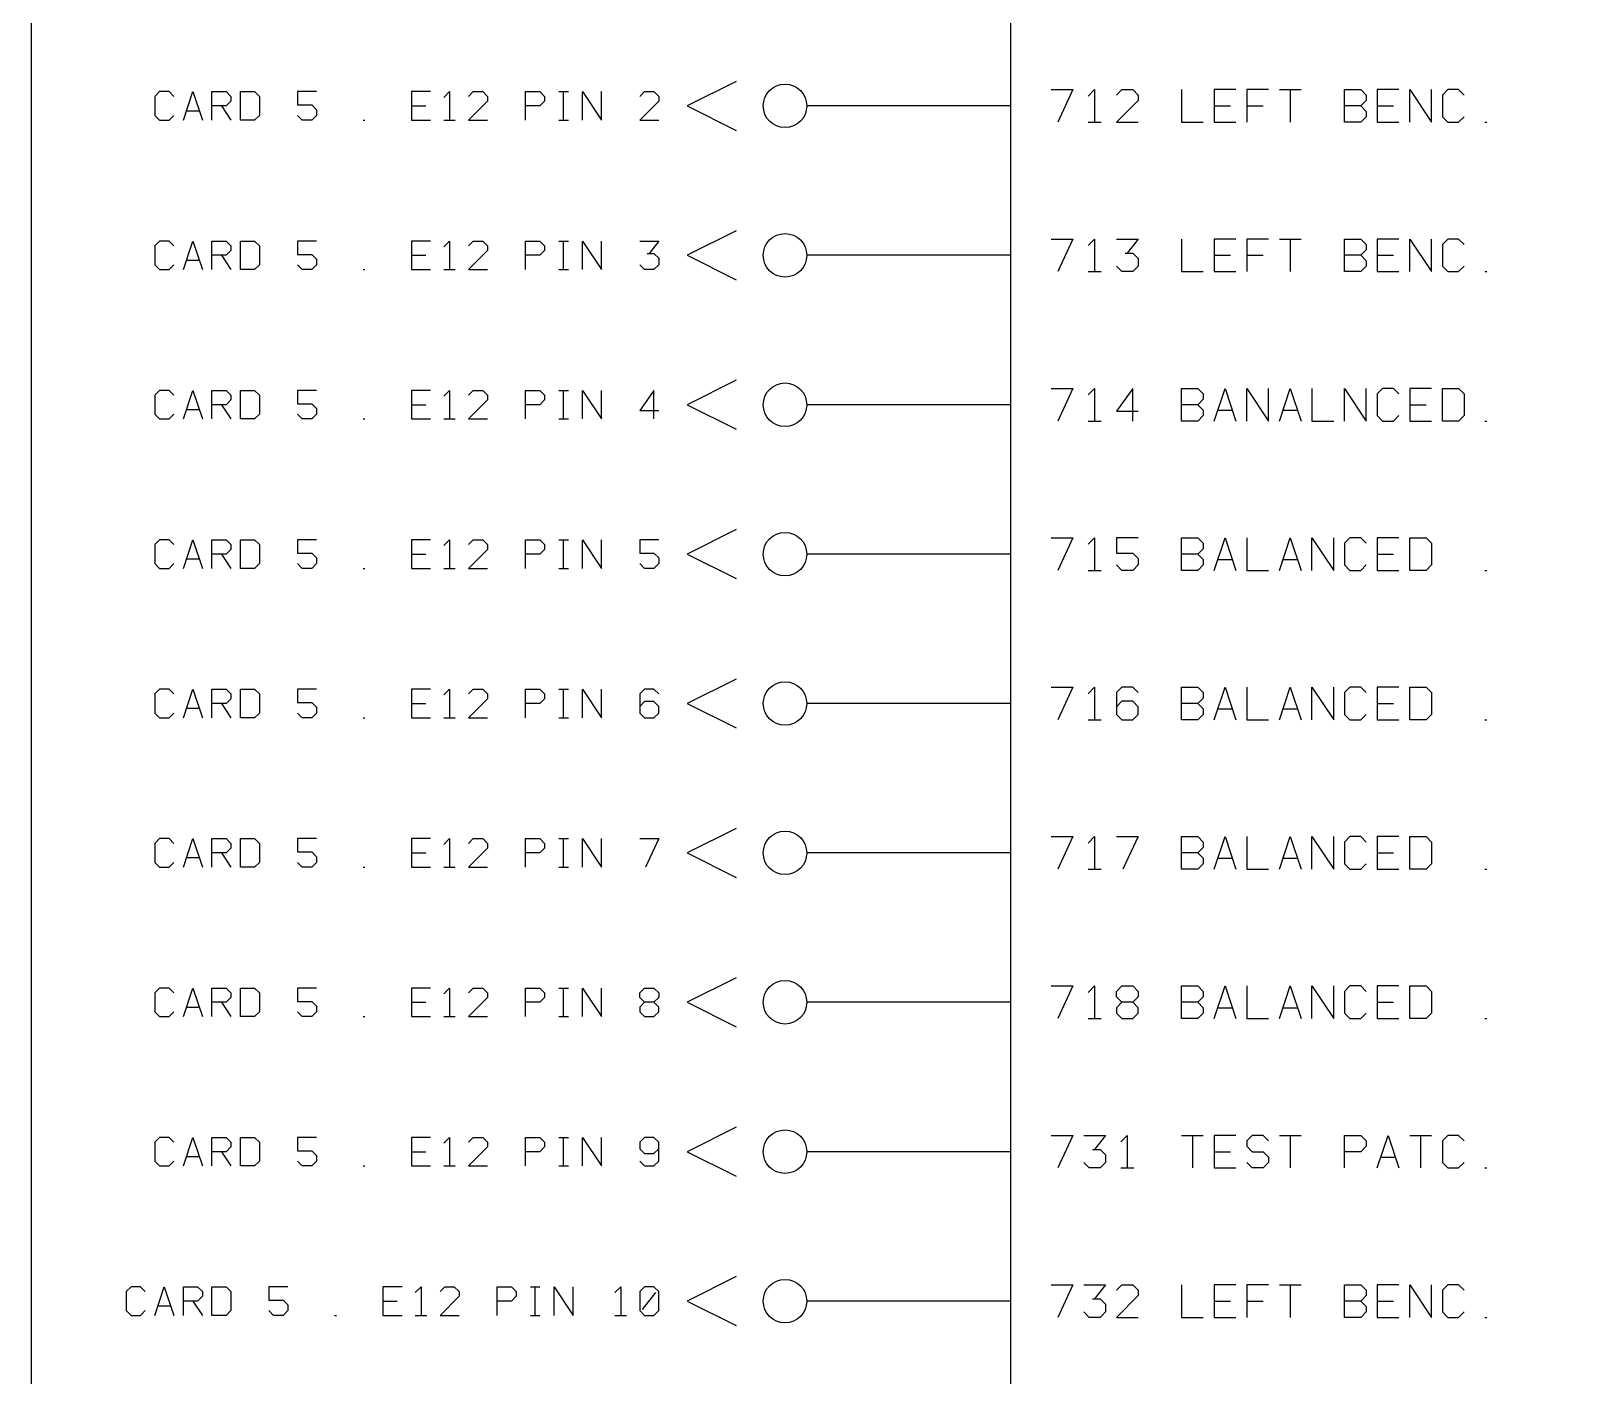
# Model space of a CAD drawing. Header units: millimetres. Extents: x 10 to 2534, y 10 to 1372.
# Drawn here: x 1551.9 to 1666.9, y 757.6 to 856.6 of the extents above; entities that cross this region are included whole.
import ezdxf

# ---------------------------------------------------------------- set-up
doc = ezdxf.new("R2010")
doc.units = ezdxf.units.MM
for name, color, linetype, lineweight in [('DEVICE', 7, 'CONTINUOUS', 25), ('GROUP', 6, 'CONTINUOUS', 25), ('LABEL', 8, 'CONTINUOUS', 25), ('POINT', 4, 'CONTINUOUS', 25), ('PORT_IN', 3, 'CONTINUOUS', 25), ('PORTAL', 2, 'CONTINUOUS', 25)]:
    doc.layers.add(name, color=color, linetype=linetype, lineweight=lineweight)

msp = doc.modelspace()

# ---------------------------------------------------------------- linework, layer by layer
at = {"layer": 'DEVICE'}
msp.add_lwpolyline([(1624, 586.6), (1936, 586.6), (1936, 1308.6), (1624, 1308.6)], close=True, dxfattribs=at)
at = {"layer": 'GROUP'}
msp.add_lwpolyline([(1551.9, 561.8), (2008.1, 561.8), (2008.1, 1327.2), (1551.9, 1327.2)], close=True, dxfattribs=at)
at = {"layer": 'LABEL'}
for points in [[(1627, 852.3), (1628.6, 852.3), (1627.48, 849.9)], [(1629.72, 851.82), (1630.2, 852.3), (1630.2, 849.9)], [(1631.8, 851.9), (1632.2, 852.3), (1633, 852.3), (1633.4, 851.9), (1633.4, 851.5), (1631.8, 849.9), (1633.4, 849.9)], [(1636.6, 852.3), (1636.6, 849.9), (1638.2, 849.9)], [(1640.6, 852.3), (1639, 852.3), (1639, 849.9), (1640.6, 849.9)], [(1643, 852.3), (1641.4, 852.3), (1641.4, 849.9)], [(1643.8, 852.3), (1645.4, 852.3)], [(1644.6, 852.3), (1644.6, 849.9)], [(1648.6, 849.9), (1648.6, 852.3), (1649.8, 852.3), (1650.2, 851.9), (1650.2, 851.5), (1649.8, 851.1), (1648.6, 851.1)], [(1652.6, 852.3), (1651, 852.3), (1651, 849.9), (1652.6, 849.9)], [(1653.4, 849.9), (1653.4, 852.3), (1655, 849.9), (1655, 852.3)], [(1657.4, 851.9), (1657, 852.3), (1656.2, 852.3), (1655.8, 851.9), (1655.8, 850.3), (1656.2, 849.9), (1657, 849.9), (1657.4, 850.3)], [(1639, 851.1), (1640.2, 851.1)], [(1641.4, 851.1), (1642.6, 851.1)], [(1649.8, 851.1), (1650.2, 850.7), (1650.2, 850.3), (1649.8, 849.9), (1648.6, 849.9)], [(1651, 851.1), (1652.2, 851.1)], [(1629.72, 849.9), (1630.68, 849.9)], [(1658.92, 849.9), (1659.08, 849.9)], [(1627, 841.3), (1628.6, 841.3), (1627.48, 838.9)], [(1629.72, 840.82), (1630.2, 841.3), (1630.2, 838.9)], [(1631.8, 841.3), (1633.4, 841.3), (1632.6, 840.26)], [(1636.6, 841.3), (1636.6, 838.9), (1638.2, 838.9)], [(1640.6, 841.3), (1639, 841.3), (1639, 838.9), (1640.6, 838.9)], [(1643, 841.3), (1641.4, 841.3), (1641.4, 838.9)], [(1643.8, 841.3), (1645.4, 841.3)], [(1644.6, 841.3), (1644.6, 838.9)], [(1648.6, 838.9), (1648.6, 841.3), (1649.8, 841.3), (1650.2, 840.9), (1650.2, 840.5), (1649.8, 840.1), (1648.6, 840.1)], [(1652.6, 841.3), (1651, 841.3), (1651, 838.9), (1652.6, 838.9)], [(1653.4, 838.9), (1653.4, 841.3), (1655, 838.9), (1655, 841.3)], [(1657.4, 840.9), (1657, 841.3), (1656.2, 841.3), (1655.8, 840.9), (1655.8, 839.3), (1656.2, 838.9), (1657, 838.9), (1657.4, 839.3)], [(1632.44, 840.26), (1633, 840.26), (1633.4, 839.86), (1633.4, 839.3), (1633, 838.9), (1632.2, 838.9), (1631.8, 839.3)], [(1639, 840.1), (1640.2, 840.1)], [(1641.4, 840.1), (1642.6, 840.1)], [(1649.8, 840.1), (1650.2, 839.7), (1650.2, 839.3), (1649.8, 838.9), (1648.6, 838.9)], [(1651, 840.1), (1652.2, 840.1)], [(1629.72, 838.9), (1630.68, 838.9)], [(1658.92, 838.9), (1659.08, 838.9)], [(1627, 830.3), (1628.6, 830.3), (1627.48, 827.9)], [(1629.72, 829.82), (1630.2, 830.3), (1630.2, 827.9)], [(1633, 827.9), (1633, 830.3), (1631.8, 828.62), (1633.4, 828.62)], [(1636.6, 827.9), (1636.6, 830.3), (1637.8, 830.3), (1638.2, 829.9), (1638.2, 829.5), (1637.8, 829.1), (1636.6, 829.1)], [(1639, 827.9), (1639.8, 830.3), (1640.6, 827.9)], [(1641.4, 827.9), (1641.4, 830.3), (1643, 827.9), (1643, 830.3)], [(1643.8, 827.9), (1644.6, 830.3), (1645.4, 827.9)], [(1646.2, 830.3), (1646.2, 827.9), (1647.8, 827.9)], [(1648.6, 827.9), (1648.6, 830.3), (1650.2, 827.9), (1650.2, 830.3)], [(1652.6, 829.9), (1652.2, 830.3), (1651.4, 830.3), (1651, 829.9), (1651, 828.3), (1651.4, 827.9), (1652.2, 827.9), (1652.6, 828.3)], [(1655, 830.3), (1653.4, 830.3), (1653.4, 827.9), (1655, 827.9)], [(1655.8, 827.9), (1655.8, 830.3), (1657, 830.3), (1657.4, 829.9), (1657.4, 828.3), (1657, 827.9), (1655.8, 827.9)], [(1637.8, 829.1), (1638.2, 828.7), (1638.2, 828.3), (1637.8, 827.9), (1636.6, 827.9)], [(1653.4, 829.1), (1654.6, 829.1)], [(1629.72, 827.9), (1630.68, 827.9)], [(1639.28, 828.7), (1640.32, 828.7)], [(1644.08, 828.7), (1645.12, 828.7)], [(1658.92, 827.9), (1659.08, 827.9)], [(1627, 819.3), (1628.6, 819.3), (1627.48, 816.9)], [(1629.72, 818.82), (1630.2, 819.3), (1630.2, 816.9)], [(1633.4, 819.3), (1631.8, 819.3), (1631.8, 818.18), (1633, 818.18), (1633.4, 817.78), (1633.4, 817.3), (1633, 816.9), (1632.2, 816.9), (1631.8, 817.3)], [(1636.6, 816.9), (1636.6, 819.3), (1637.8, 819.3), (1638.2, 818.9), (1638.2, 818.5), (1637.8, 818.1), (1636.6, 818.1)], [(1639, 816.9), (1639.8, 819.3), (1640.6, 816.9)], [(1641.4, 819.3), (1641.4, 816.9), (1643, 816.9)], [(1643.8, 816.9), (1644.6, 819.3), (1645.4, 816.9)], [(1646.2, 816.9), (1646.2, 819.3), (1647.8, 816.9), (1647.8, 819.3)], [(1650.2, 818.9), (1649.8, 819.3), (1649, 819.3), (1648.6, 818.9), (1648.6, 817.3), (1649, 816.9), (1649.8, 816.9), (1650.2, 817.3)], [(1652.6, 819.3), (1651, 819.3), (1651, 816.9), (1652.6, 816.9)], [(1653.4, 816.9), (1653.4, 819.3), (1654.6, 819.3), (1655, 818.9), (1655, 817.3), (1654.6, 816.9), (1653.4, 816.9)], [(1637.8, 818.1), (1638.2, 817.7), (1638.2, 817.3), (1637.8, 816.9), (1636.6, 816.9)], [(1639.28, 817.7), (1640.32, 817.7)], [(1644.08, 817.7), (1645.12, 817.7)], [(1651, 818.1), (1652.2, 818.1)], [(1629.72, 816.9), (1630.68, 816.9)], [(1658.92, 816.9), (1659.08, 816.9)], [(1627, 808.3), (1628.6, 808.3), (1627.48, 805.9)], [(1629.72, 807.82), (1630.2, 808.3), (1630.2, 805.9)], [(1633.4, 807.9), (1633, 808.3), (1632.2, 808.3), (1631.8, 807.9), (1631.8, 806.3), (1632.2, 805.9), (1633, 805.9), (1633.4, 806.3), (1633.4, 806.86), (1633, 807.26), (1632.2, 807.26), (1631.8, 806.86)], [(1636.6, 805.9), (1636.6, 808.3), (1637.8, 808.3), (1638.2, 807.9), (1638.2, 807.5), (1637.8, 807.1), (1636.6, 807.1)], [(1639, 805.9), (1639.8, 808.3), (1640.6, 805.9)], [(1641.4, 808.3), (1641.4, 805.9), (1643, 805.9)], [(1643.8, 805.9), (1644.6, 808.3), (1645.4, 805.9)], [(1646.2, 805.9), (1646.2, 808.3), (1647.8, 805.9), (1647.8, 808.3)], [(1650.2, 807.9), (1649.8, 808.3), (1649, 808.3), (1648.6, 807.9), (1648.6, 806.3), (1649, 805.9), (1649.8, 805.9), (1650.2, 806.3)], [(1652.6, 808.3), (1651, 808.3), (1651, 805.9), (1652.6, 805.9)], [(1653.4, 805.9), (1653.4, 808.3), (1654.6, 808.3), (1655, 807.9), (1655, 806.3), (1654.6, 805.9), (1653.4, 805.9)], [(1637.8, 807.1), (1638.2, 806.7), (1638.2, 806.3), (1637.8, 805.9), (1636.6, 805.9)], [(1639.28, 806.7), (1640.32, 806.7)], [(1644.08, 806.7), (1645.12, 806.7)], [(1651, 807.1), (1652.2, 807.1)], [(1629.72, 805.9), (1630.68, 805.9)], [(1658.92, 805.9), (1659.08, 805.9)], [(1627, 797.3), (1628.6, 797.3), (1627.48, 794.9)], [(1629.72, 796.82), (1630.2, 797.3), (1630.2, 794.9)], [(1631.8, 797.3), (1633.4, 797.3), (1632.28, 794.9)], [(1636.6, 794.9), (1636.6, 797.3), (1637.8, 797.3), (1638.2, 796.9), (1638.2, 796.5), (1637.8, 796.1), (1636.6, 796.1)], [(1639, 794.9), (1639.8, 797.3), (1640.6, 794.9)], [(1641.4, 797.3), (1641.4, 794.9), (1643, 794.9)], [(1643.8, 794.9), (1644.6, 797.3), (1645.4, 794.9)], [(1646.2, 794.9), (1646.2, 797.3), (1647.8, 794.9), (1647.8, 797.3)], [(1650.2, 796.9), (1649.8, 797.3), (1649, 797.3), (1648.6, 796.9), (1648.6, 795.3), (1649, 794.9), (1649.8, 794.9), (1650.2, 795.3)], [(1652.6, 797.3), (1651, 797.3), (1651, 794.9), (1652.6, 794.9)], [(1653.4, 794.9), (1653.4, 797.3), (1654.6, 797.3), (1655, 796.9), (1655, 795.3), (1654.6, 794.9), (1653.4, 794.9)], [(1637.8, 796.1), (1638.2, 795.7), (1638.2, 795.3), (1637.8, 794.9), (1636.6, 794.9)], [(1639.28, 795.7), (1640.32, 795.7)], [(1644.08, 795.7), (1645.12, 795.7)], [(1651, 796.1), (1652.2, 796.1)], [(1629.72, 794.9), (1630.68, 794.9)], [(1658.92, 794.9), (1659.08, 794.9)], [(1627, 786.3), (1628.6, 786.3), (1627.48, 783.9)], [(1629.72, 785.82), (1630.2, 786.3), (1630.2, 783.9)], [(1632.2, 785.1), (1631.8, 785.5), (1631.8, 785.9), (1632.2, 786.3), (1633, 786.3), (1633.4, 785.9), (1633.4, 785.5), (1633, 785.1), (1632.2, 785.1), (1631.8, 784.7), (1631.8, 784.3), (1632.2, 783.9), (1633, 783.9), (1633.4, 784.3), (1633.4, 784.7), (1633, 785.1)], [(1636.6, 783.9), (1636.6, 786.3), (1637.8, 786.3), (1638.2, 785.9), (1638.2, 785.5), (1637.8, 785.1), (1636.6, 785.1)], [(1639, 783.9), (1639.8, 786.3), (1640.6, 783.9)], [(1641.4, 786.3), (1641.4, 783.9), (1643, 783.9)], [(1643.8, 783.9), (1644.6, 786.3), (1645.4, 783.9)], [(1646.2, 783.9), (1646.2, 786.3), (1647.8, 783.9), (1647.8, 786.3)], [(1650.2, 785.9), (1649.8, 786.3), (1649, 786.3), (1648.6, 785.9), (1648.6, 784.3), (1649, 783.9), (1649.8, 783.9), (1650.2, 784.3)], [(1652.6, 786.3), (1651, 786.3), (1651, 783.9), (1652.6, 783.9)], [(1653.4, 783.9), (1653.4, 786.3), (1654.6, 786.3), (1655, 785.9), (1655, 784.3), (1654.6, 783.9), (1653.4, 783.9)], [(1637.8, 785.1), (1638.2, 784.7), (1638.2, 784.3), (1637.8, 783.9), (1636.6, 783.9)], [(1639.28, 784.7), (1640.32, 784.7)], [(1644.08, 784.7), (1645.12, 784.7)], [(1651, 785.1), (1652.2, 785.1)], [(1629.72, 783.9), (1630.68, 783.9)], [(1658.92, 783.9), (1659.08, 783.9)], [(1627, 775.3), (1628.6, 775.3), (1627.48, 772.9)], [(1629.4, 775.3), (1631, 775.3), (1630.2, 774.26)], [(1632.12, 774.82), (1632.6, 775.3), (1632.6, 772.9)], [(1636.6, 775.3), (1638.2, 775.3)], [(1637.4, 775.3), (1637.4, 772.9)], [(1640.6, 775.3), (1639, 775.3), (1639, 772.9), (1640.6, 772.9)], [(1643, 774.9), (1642.6, 775.3), (1641.8, 775.3), (1641.4, 774.9), (1641.4, 774.5), (1641.8, 774.1), (1642.6, 774.1), (1643, 773.7), (1643, 773.3), (1642.6, 772.9), (1641.8, 772.9), (1641.4, 773.3)], [(1643.8, 775.3), (1645.4, 775.3)], [(1644.6, 775.3), (1644.6, 772.9)], [(1648.6, 772.9), (1648.6, 775.3), (1649.8, 775.3), (1650.2, 774.9), (1650.2, 774.5), (1649.8, 774.1), (1648.6, 774.1)], [(1651, 772.9), (1651.8, 775.3), (1652.6, 772.9)], [(1653.4, 775.3), (1655, 775.3)], [(1654.2, 775.3), (1654.2, 772.9)], [(1657.4, 774.9), (1657, 775.3), (1656.2, 775.3), (1655.8, 774.9), (1655.8, 773.3), (1656.2, 772.9), (1657, 772.9), (1657.4, 773.3)], [(1630.04, 774.26), (1630.6, 774.26), (1631, 773.86), (1631, 773.3), (1630.6, 772.9), (1629.8, 772.9), (1629.4, 773.3)], [(1639, 774.1), (1640.2, 774.1)], [(1632.12, 772.9), (1633.08, 772.9)], [(1651.28, 773.7), (1652.32, 773.7)], [(1658.92, 772.9), (1659.08, 772.9)], [(1627, 764.3), (1628.6, 764.3), (1627.48, 761.9)], [(1629.4, 764.3), (1631, 764.3), (1630.2, 763.26)], [(1631.8, 763.9), (1632.2, 764.3), (1633, 764.3), (1633.4, 763.9), (1633.4, 763.5), (1631.8, 761.9), (1633.4, 761.9)], [(1636.6, 764.3), (1636.6, 761.9), (1638.2, 761.9)], [(1640.6, 764.3), (1639, 764.3), (1639, 761.9), (1640.6, 761.9)], [(1643, 764.3), (1641.4, 764.3), (1641.4, 761.9)], [(1643.8, 764.3), (1645.4, 764.3)], [(1644.6, 764.3), (1644.6, 761.9)], [(1648.6, 761.9), (1648.6, 764.3), (1649.8, 764.3), (1650.2, 763.9), (1650.2, 763.5), (1649.8, 763.1), (1648.6, 763.1)], [(1652.6, 764.3), (1651, 764.3), (1651, 761.9), (1652.6, 761.9)], [(1653.4, 761.9), (1653.4, 764.3), (1655, 761.9), (1655, 764.3)], [(1657.4, 763.9), (1657, 764.3), (1656.2, 764.3), (1655.8, 763.9), (1655.8, 762.3), (1656.2, 761.9), (1657, 761.9), (1657.4, 762.3)], [(1630.04, 763.26), (1630.6, 763.26), (1631, 762.86), (1631, 762.3), (1630.6, 761.9), (1629.8, 761.9), (1629.4, 762.3)], [(1639, 763.1), (1640.2, 763.1)], [(1641.4, 763.1), (1642.6, 763.1)], [(1649.8, 763.1), (1650.2, 762.7), (1650.2, 762.3), (1649.8, 761.9), (1648.6, 761.9)], [(1651, 763.1), (1652.2, 763.1)], [(1658.92, 761.9), (1659.08, 761.9)]]:
    msp.add_lwpolyline(points, dxfattribs=at)
at = {"layer": 'POINT'}
for centre in [(1607.4, 851.1), (1607.4, 840.1), (1607.4, 829.1), (1607.4, 818.1), (1607.4, 807.1), (1607.4, 796.1), (1607.4, 785.1), (1607.4, 774.1), (1607.4, 763.1)]:
    msp.add_circle(centre, 1.6, dxfattribs=at)
at = {"layer": 'PORT_IN'}
for p, q in [((1624, 851.1), (1609, 851.1)), ((1624, 840.1), (1609, 840.1)), ((1624, 829.1), (1609, 829.1)), ((1624, 818.1), (1609, 818.1)), ((1624, 807.1), (1609, 807.1)), ((1624, 796.1), (1609, 796.1)), ((1624, 785.1), (1609, 785.1)), ((1624, 774.1), (1609, 774.1)), ((1624, 763.1), (1609, 763.1))]:
    msp.add_line(p, q, dxfattribs=at)
at = {"layer": 'PORTAL'}
for points in [[(1562.4, 851.8), (1562.05, 852.15), (1561.35, 852.15), (1561, 851.8), (1561, 850.4), (1561.35, 850.05), (1562.05, 850.05), (1562.4, 850.4)], [(1563.1, 850.05), (1563.8, 852.15), (1564.5, 850.05)], [(1565.2, 850.05), (1565.2, 852.15), (1566.25, 852.15), (1566.6, 851.8), (1566.6, 851.45), (1566.25, 851.1), (1565.2, 851.1)], [(1567.3, 850.05), (1567.3, 852.15), (1568.35, 852.15), (1568.7, 851.8), (1568.7, 850.4), (1568.35, 850.05), (1567.3, 850.05)], [(1572.9, 852.15), (1571.5, 852.15), (1571.5, 851.17), (1572.55, 851.17), (1572.9, 850.82), (1572.9, 850.4), (1572.55, 850.05), (1571.85, 850.05), (1571.5, 850.4)], [(1581.3, 852.15), (1579.9, 852.15), (1579.9, 850.05), (1581.3, 850.05)], [(1582.28, 851.73), (1582.7, 852.15), (1582.7, 850.05)], [(1584.1, 851.8), (1584.45, 852.15), (1585.15, 852.15), (1585.5, 851.8), (1585.5, 851.45), (1584.1, 850.05), (1585.5, 850.05)], [(1588.3, 850.05), (1588.3, 852.15), (1589.35, 852.15), (1589.7, 851.8), (1589.7, 851.45), (1589.35, 851.1), (1588.3, 851.1)], [(1590.75, 852.15), (1591.45, 852.15)], [(1591.1, 850.05), (1591.1, 852.15)], [(1592.5, 850.05), (1592.5, 852.15), (1593.9, 850.05), (1593.9, 852.15)], [(1596.7, 851.8), (1597.05, 852.15), (1597.75, 852.15), (1598.1, 851.8), (1598.1, 851.45), (1596.7, 850.05), (1598.1, 850.05)], [(1603.8, 852.9), (1600.2, 851.1), (1603.8, 849.3)], [(1565.9, 851.1), (1566.6, 850.05)], [(1579.9, 851.1), (1580.95, 851.1)], [(1563.345, 850.75), (1564.255, 850.75)], [(1576.33, 850.05), (1576.47, 850.05)], [(1582.28, 850.05), (1583.12, 850.05)], [(1590.75, 850.05), (1591.45, 850.05)], [(1603.8, 841.9), (1600.2, 840.1), (1603.8, 838.3)], [(1562.4, 840.8), (1562.05, 841.15), (1561.35, 841.15), (1561, 840.8), (1561, 839.4), (1561.35, 839.05), (1562.05, 839.05), (1562.4, 839.4)], [(1563.1, 839.05), (1563.8, 841.15), (1564.5, 839.05)], [(1565.2, 839.05), (1565.2, 841.15), (1566.25, 841.15), (1566.6, 840.8), (1566.6, 840.45), (1566.25, 840.1), (1565.2, 840.1)], [(1567.3, 839.05), (1567.3, 841.15), (1568.35, 841.15), (1568.7, 840.8), (1568.7, 839.4), (1568.35, 839.05), (1567.3, 839.05)], [(1572.9, 841.15), (1571.5, 841.15), (1571.5, 840.17), (1572.55, 840.17), (1572.9, 839.82), (1572.9, 839.4), (1572.55, 839.05), (1571.85, 839.05), (1571.5, 839.4)], [(1581.3, 841.15), (1579.9, 841.15), (1579.9, 839.05), (1581.3, 839.05)], [(1582.28, 840.73), (1582.7, 841.15), (1582.7, 839.05)], [(1584.1, 840.8), (1584.45, 841.15), (1585.15, 841.15), (1585.5, 840.8), (1585.5, 840.45), (1584.1, 839.05), (1585.5, 839.05)], [(1588.3, 839.05), (1588.3, 841.15), (1589.35, 841.15), (1589.7, 840.8), (1589.7, 840.45), (1589.35, 840.1), (1588.3, 840.1)], [(1590.75, 841.15), (1591.45, 841.15)], [(1591.1, 839.05), (1591.1, 841.15)], [(1592.5, 839.05), (1592.5, 841.15), (1593.9, 839.05), (1593.9, 841.15)], [(1596.7, 841.15), (1598.1, 841.15), (1597.4, 840.24)], [(1563.345, 839.75), (1564.255, 839.75)], [(1565.9, 840.1), (1566.6, 839.05)], [(1579.9, 840.1), (1580.95, 840.1)], [(1597.26, 840.24), (1597.75, 840.24), (1598.1, 839.89), (1598.1, 839.4), (1597.75, 839.05), (1597.05, 839.05), (1596.7, 839.4)], [(1576.33, 839.05), (1576.47, 839.05)], [(1582.28, 839.05), (1583.12, 839.05)], [(1590.75, 839.05), (1591.45, 839.05)], [(1562.4, 829.8), (1562.05, 830.15), (1561.35, 830.15), (1561, 829.8), (1561, 828.4), (1561.35, 828.05), (1562.05, 828.05), (1562.4, 828.4)], [(1563.1, 828.05), (1563.8, 830.15), (1564.5, 828.05)], [(1565.2, 828.05), (1565.2, 830.15), (1566.25, 830.15), (1566.6, 829.8), (1566.6, 829.45), (1566.25, 829.1), (1565.2, 829.1)], [(1567.3, 828.05), (1567.3, 830.15), (1568.35, 830.15), (1568.7, 829.8), (1568.7, 828.4), (1568.35, 828.05), (1567.3, 828.05)], [(1572.9, 830.15), (1571.5, 830.15), (1571.5, 829.17), (1572.55, 829.17), (1572.9, 828.82), (1572.9, 828.4), (1572.55, 828.05), (1571.85, 828.05), (1571.5, 828.4)], [(1581.3, 830.15), (1579.9, 830.15), (1579.9, 828.05), (1581.3, 828.05)], [(1582.28, 829.73), (1582.7, 830.15), (1582.7, 828.05)], [(1584.1, 829.8), (1584.45, 830.15), (1585.15, 830.15), (1585.5, 829.8), (1585.5, 829.45), (1584.1, 828.05), (1585.5, 828.05)], [(1588.3, 828.05), (1588.3, 830.15), (1589.35, 830.15), (1589.7, 829.8), (1589.7, 829.45), (1589.35, 829.1), (1588.3, 829.1)], [(1590.75, 830.15), (1591.45, 830.15)], [(1591.1, 828.05), (1591.1, 830.15)], [(1592.5, 828.05), (1592.5, 830.15), (1593.9, 828.05), (1593.9, 830.15)], [(1597.75, 828.05), (1597.75, 830.15), (1596.7, 828.68), (1598.1, 828.68)], [(1603.8, 830.9), (1600.2, 829.1), (1603.8, 827.3)], [(1565.9, 829.1), (1566.6, 828.05)], [(1579.9, 829.1), (1580.95, 829.1)], [(1563.345, 828.75), (1564.255, 828.75)], [(1576.33, 828.05), (1576.47, 828.05)], [(1582.28, 828.05), (1583.12, 828.05)], [(1590.75, 828.05), (1591.45, 828.05)], [(1603.8, 819.9), (1600.2, 818.1), (1603.8, 816.3)], [(1562.4, 818.8), (1562.05, 819.15), (1561.35, 819.15), (1561, 818.8), (1561, 817.4), (1561.35, 817.05), (1562.05, 817.05), (1562.4, 817.4)], [(1563.1, 817.05), (1563.8, 819.15), (1564.5, 817.05)], [(1565.2, 817.05), (1565.2, 819.15), (1566.25, 819.15), (1566.6, 818.8), (1566.6, 818.45), (1566.25, 818.1), (1565.2, 818.1)], [(1567.3, 817.05), (1567.3, 819.15), (1568.35, 819.15), (1568.7, 818.8), (1568.7, 817.4), (1568.35, 817.05), (1567.3, 817.05)], [(1572.9, 819.15), (1571.5, 819.15), (1571.5, 818.17), (1572.55, 818.17), (1572.9, 817.82), (1572.9, 817.4), (1572.55, 817.05), (1571.85, 817.05), (1571.5, 817.4)], [(1581.3, 819.15), (1579.9, 819.15), (1579.9, 817.05), (1581.3, 817.05)], [(1582.28, 818.73), (1582.7, 819.15), (1582.7, 817.05)], [(1584.1, 818.8), (1584.45, 819.15), (1585.15, 819.15), (1585.5, 818.8), (1585.5, 818.45), (1584.1, 817.05), (1585.5, 817.05)], [(1588.3, 817.05), (1588.3, 819.15), (1589.35, 819.15), (1589.7, 818.8), (1589.7, 818.45), (1589.35, 818.1), (1588.3, 818.1)], [(1590.75, 819.15), (1591.45, 819.15)], [(1591.1, 817.05), (1591.1, 819.15)], [(1592.5, 817.05), (1592.5, 819.15), (1593.9, 817.05), (1593.9, 819.15)], [(1598.1, 819.15), (1596.7, 819.15), (1596.7, 818.17), (1597.75, 818.17), (1598.1, 817.82), (1598.1, 817.4), (1597.75, 817.05), (1597.05, 817.05), (1596.7, 817.4)], [(1563.345, 817.75), (1564.255, 817.75)], [(1565.9, 818.1), (1566.6, 817.05)], [(1579.9, 818.1), (1580.95, 818.1)], [(1576.33, 817.05), (1576.47, 817.05)], [(1582.28, 817.05), (1583.12, 817.05)], [(1590.75, 817.05), (1591.45, 817.05)], [(1603.8, 808.9), (1600.2, 807.1), (1603.8, 805.3)], [(1562.4, 807.8), (1562.05, 808.15), (1561.35, 808.15), (1561, 807.8), (1561, 806.4), (1561.35, 806.05), (1562.05, 806.05), (1562.4, 806.4)], [(1563.1, 806.05), (1563.8, 808.15), (1564.5, 806.05)], [(1565.2, 806.05), (1565.2, 808.15), (1566.25, 808.15), (1566.6, 807.8), (1566.6, 807.45), (1566.25, 807.1), (1565.2, 807.1)], [(1567.3, 806.05), (1567.3, 808.15), (1568.35, 808.15), (1568.7, 807.8), (1568.7, 806.4), (1568.35, 806.05), (1567.3, 806.05)], [(1572.9, 808.15), (1571.5, 808.15), (1571.5, 807.17), (1572.55, 807.17), (1572.9, 806.82), (1572.9, 806.4), (1572.55, 806.05), (1571.85, 806.05), (1571.5, 806.4)], [(1581.3, 808.15), (1579.9, 808.15), (1579.9, 806.05), (1581.3, 806.05)], [(1582.28, 807.73), (1582.7, 808.15), (1582.7, 806.05)], [(1584.1, 807.8), (1584.45, 808.15), (1585.15, 808.15), (1585.5, 807.8), (1585.5, 807.45), (1584.1, 806.05), (1585.5, 806.05)], [(1588.3, 806.05), (1588.3, 808.15), (1589.35, 808.15), (1589.7, 807.8), (1589.7, 807.45), (1589.35, 807.1), (1588.3, 807.1)], [(1590.75, 808.15), (1591.45, 808.15)], [(1591.1, 806.05), (1591.1, 808.15)], [(1592.5, 806.05), (1592.5, 808.15), (1593.9, 806.05), (1593.9, 808.15)], [(1598.1, 807.8), (1597.75, 808.15), (1597.05, 808.15), (1596.7, 807.8), (1596.7, 806.4), (1597.05, 806.05), (1597.75, 806.05), (1598.1, 806.4), (1598.1, 806.89), (1597.75, 807.24), (1597.05, 807.24), (1596.7, 806.89)], [(1563.345, 806.75), (1564.255, 806.75)], [(1565.9, 807.1), (1566.6, 806.05)], [(1576.33, 806.05), (1576.47, 806.05)], [(1579.9, 807.1), (1580.95, 807.1)], [(1582.28, 806.05), (1583.12, 806.05)], [(1590.75, 806.05), (1591.45, 806.05)], [(1562.4, 796.8), (1562.05, 797.15), (1561.35, 797.15), (1561, 796.8), (1561, 795.4), (1561.35, 795.05), (1562.05, 795.05), (1562.4, 795.4)], [(1563.1, 795.05), (1563.8, 797.15), (1564.5, 795.05)], [(1565.2, 795.05), (1565.2, 797.15), (1566.25, 797.15), (1566.6, 796.8), (1566.6, 796.45), (1566.25, 796.1), (1565.2, 796.1)], [(1567.3, 795.05), (1567.3, 797.15), (1568.35, 797.15), (1568.7, 796.8), (1568.7, 795.4), (1568.35, 795.05), (1567.3, 795.05)], [(1572.9, 797.15), (1571.5, 797.15), (1571.5, 796.17), (1572.55, 796.17), (1572.9, 795.82), (1572.9, 795.4), (1572.55, 795.05), (1571.85, 795.05), (1571.5, 795.4)], [(1581.3, 797.15), (1579.9, 797.15), (1579.9, 795.05), (1581.3, 795.05)], [(1582.28, 796.73), (1582.7, 797.15), (1582.7, 795.05)], [(1584.1, 796.8), (1584.45, 797.15), (1585.15, 797.15), (1585.5, 796.8), (1585.5, 796.45), (1584.1, 795.05), (1585.5, 795.05)], [(1588.3, 795.05), (1588.3, 797.15), (1589.35, 797.15), (1589.7, 796.8), (1589.7, 796.45), (1589.35, 796.1), (1588.3, 796.1)], [(1590.75, 797.15), (1591.45, 797.15)], [(1591.1, 795.05), (1591.1, 797.15)], [(1592.5, 795.05), (1592.5, 797.15), (1593.9, 795.05), (1593.9, 797.15)], [(1596.7, 797.15), (1598.1, 797.15), (1597.12, 795.05)], [(1603.8, 797.9), (1600.2, 796.1), (1603.8, 794.3)], [(1563.345, 795.75), (1564.255, 795.75)], [(1565.9, 796.1), (1566.6, 795.05)], [(1579.9, 796.1), (1580.95, 796.1)], [(1576.33, 795.05), (1576.47, 795.05)], [(1582.28, 795.05), (1583.12, 795.05)], [(1590.75, 795.05), (1591.45, 795.05)], [(1603.8, 786.9), (1600.2, 785.1), (1603.8, 783.3)], [(1562.4, 785.8), (1562.05, 786.15), (1561.35, 786.15), (1561, 785.8), (1561, 784.4), (1561.35, 784.05), (1562.05, 784.05), (1562.4, 784.4)], [(1563.1, 784.05), (1563.8, 786.15), (1564.5, 784.05)], [(1565.2, 784.05), (1565.2, 786.15), (1566.25, 786.15), (1566.6, 785.8), (1566.6, 785.45), (1566.25, 785.1), (1565.2, 785.1)], [(1567.3, 784.05), (1567.3, 786.15), (1568.35, 786.15), (1568.7, 785.8), (1568.7, 784.4), (1568.35, 784.05), (1567.3, 784.05)], [(1572.9, 786.15), (1571.5, 786.15), (1571.5, 785.17), (1572.55, 785.17), (1572.9, 784.82), (1572.9, 784.4), (1572.55, 784.05), (1571.85, 784.05), (1571.5, 784.4)], [(1581.3, 786.15), (1579.9, 786.15), (1579.9, 784.05), (1581.3, 784.05)], [(1582.28, 785.73), (1582.7, 786.15), (1582.7, 784.05)], [(1584.1, 785.8), (1584.45, 786.15), (1585.15, 786.15), (1585.5, 785.8), (1585.5, 785.45), (1584.1, 784.05), (1585.5, 784.05)], [(1588.3, 784.05), (1588.3, 786.15), (1589.35, 786.15), (1589.7, 785.8), (1589.7, 785.45), (1589.35, 785.1), (1588.3, 785.1)], [(1590.75, 786.15), (1591.45, 786.15)], [(1591.1, 784.05), (1591.1, 786.15)], [(1592.5, 784.05), (1592.5, 786.15), (1593.9, 784.05), (1593.9, 786.15)], [(1597.05, 785.1), (1596.7, 785.45), (1596.7, 785.8), (1597.05, 786.15), (1597.75, 786.15), (1598.1, 785.8), (1598.1, 785.45), (1597.75, 785.1), (1597.05, 785.1), (1596.7, 784.75), (1596.7, 784.4), (1597.05, 784.05), (1597.75, 784.05), (1598.1, 784.4), (1598.1, 784.75), (1597.75, 785.1)], [(1563.345, 784.75), (1564.255, 784.75)], [(1565.9, 785.1), (1566.6, 784.05)], [(1579.9, 785.1), (1580.95, 785.1)], [(1576.33, 784.05), (1576.47, 784.05)], [(1582.28, 784.05), (1583.12, 784.05)], [(1590.75, 784.05), (1591.45, 784.05)], [(1562.4, 774.8), (1562.05, 775.15), (1561.35, 775.15), (1561, 774.8), (1561, 773.4), (1561.35, 773.05), (1562.05, 773.05), (1562.4, 773.4)], [(1563.1, 773.05), (1563.8, 775.15), (1564.5, 773.05)], [(1565.2, 773.05), (1565.2, 775.15), (1566.25, 775.15), (1566.6, 774.8), (1566.6, 774.45), (1566.25, 774.1), (1565.2, 774.1)], [(1567.3, 773.05), (1567.3, 775.15), (1568.35, 775.15), (1568.7, 774.8), (1568.7, 773.4), (1568.35, 773.05), (1567.3, 773.05)], [(1572.9, 775.15), (1571.5, 775.15), (1571.5, 774.17), (1572.55, 774.17), (1572.9, 773.82), (1572.9, 773.4), (1572.55, 773.05), (1571.85, 773.05), (1571.5, 773.4)], [(1581.3, 775.15), (1579.9, 775.15), (1579.9, 773.05), (1581.3, 773.05)], [(1582.28, 774.73), (1582.7, 775.15), (1582.7, 773.05)], [(1584.1, 774.8), (1584.45, 775.15), (1585.15, 775.15), (1585.5, 774.8), (1585.5, 774.45), (1584.1, 773.05), (1585.5, 773.05)], [(1588.3, 773.05), (1588.3, 775.15), (1589.35, 775.15), (1589.7, 774.8), (1589.7, 774.45), (1589.35, 774.1), (1588.3, 774.1)], [(1590.75, 775.15), (1591.45, 775.15)], [(1591.1, 773.05), (1591.1, 775.15)], [(1592.5, 773.05), (1592.5, 775.15), (1593.9, 773.05), (1593.9, 775.15)], [(1596.7, 773.4), (1597.05, 773.05), (1597.75, 773.05), (1598.1, 773.4), (1598.1, 774.8), (1597.75, 775.15), (1597.05, 775.15), (1596.7, 774.8), (1596.7, 774.31), (1597.05, 773.96), (1597.75, 773.96), (1598.1, 774.31)], [(1603.8, 775.9), (1600.2, 774.1), (1603.8, 772.3)], [(1565.9, 774.1), (1566.6, 773.05)], [(1579.9, 774.1), (1580.95, 774.1)], [(1563.345, 773.75), (1564.255, 773.75)], [(1576.33, 773.05), (1576.47, 773.05)], [(1582.28, 773.05), (1583.12, 773.05)], [(1590.75, 773.05), (1591.45, 773.05)], [(1603.8, 764.9), (1600.2, 763.1), (1603.8, 761.3)], [(1560.3, 763.8), (1559.95, 764.15), (1559.25, 764.15), (1558.9, 763.8), (1558.9, 762.4), (1559.25, 762.05), (1559.95, 762.05), (1560.3, 762.4)], [(1561, 762.05), (1561.7, 764.15), (1562.4, 762.05)], [(1563.1, 762.05), (1563.1, 764.15), (1564.15, 764.15), (1564.5, 763.8), (1564.5, 763.45), (1564.15, 763.1), (1563.1, 763.1)], [(1565.2, 762.05), (1565.2, 764.15), (1566.25, 764.15), (1566.6, 763.8), (1566.6, 762.4), (1566.25, 762.05), (1565.2, 762.05)], [(1570.8, 764.15), (1569.4, 764.15), (1569.4, 763.17), (1570.45, 763.17), (1570.8, 762.82), (1570.8, 762.4), (1570.45, 762.05), (1569.75, 762.05), (1569.4, 762.4)], [(1579.2, 764.15), (1577.8, 764.15), (1577.8, 762.05), (1579.2, 762.05)], [(1580.18, 763.73), (1580.6, 764.15), (1580.6, 762.05)], [(1582, 763.8), (1582.35, 764.15), (1583.05, 764.15), (1583.4, 763.8), (1583.4, 763.45), (1582, 762.05), (1583.4, 762.05)], [(1586.2, 762.05), (1586.2, 764.15), (1587.25, 764.15), (1587.6, 763.8), (1587.6, 763.45), (1587.25, 763.1), (1586.2, 763.1)], [(1588.65, 764.15), (1589.35, 764.15)], [(1589, 762.05), (1589, 764.15)], [(1590.4, 762.05), (1590.4, 764.15), (1591.8, 762.05), (1591.8, 764.15)], [(1594.88, 763.73), (1595.3, 764.15), (1595.3, 762.05)], [(1597.05, 762.05), (1597.75, 762.05), (1598.1, 762.4), (1598.1, 763.8), (1597.75, 764.15), (1597.05, 764.15), (1596.7, 763.8), (1596.7, 762.4), (1597.05, 762.05)], [(1596.91, 762.47), (1597.89, 763.73)], [(1561.245, 762.75), (1562.155, 762.75)], [(1563.8, 763.1), (1564.5, 762.05)], [(1577.8, 763.1), (1578.85, 763.1)], [(1574.23, 762.05), (1574.37, 762.05)], [(1580.18, 762.05), (1581.02, 762.05)], [(1588.65, 762.05), (1589.35, 762.05)], [(1594.88, 762.05), (1595.72, 762.05)]]:
    msp.add_lwpolyline(points, dxfattribs=at)

doc.saveas('drawing.dxf')
